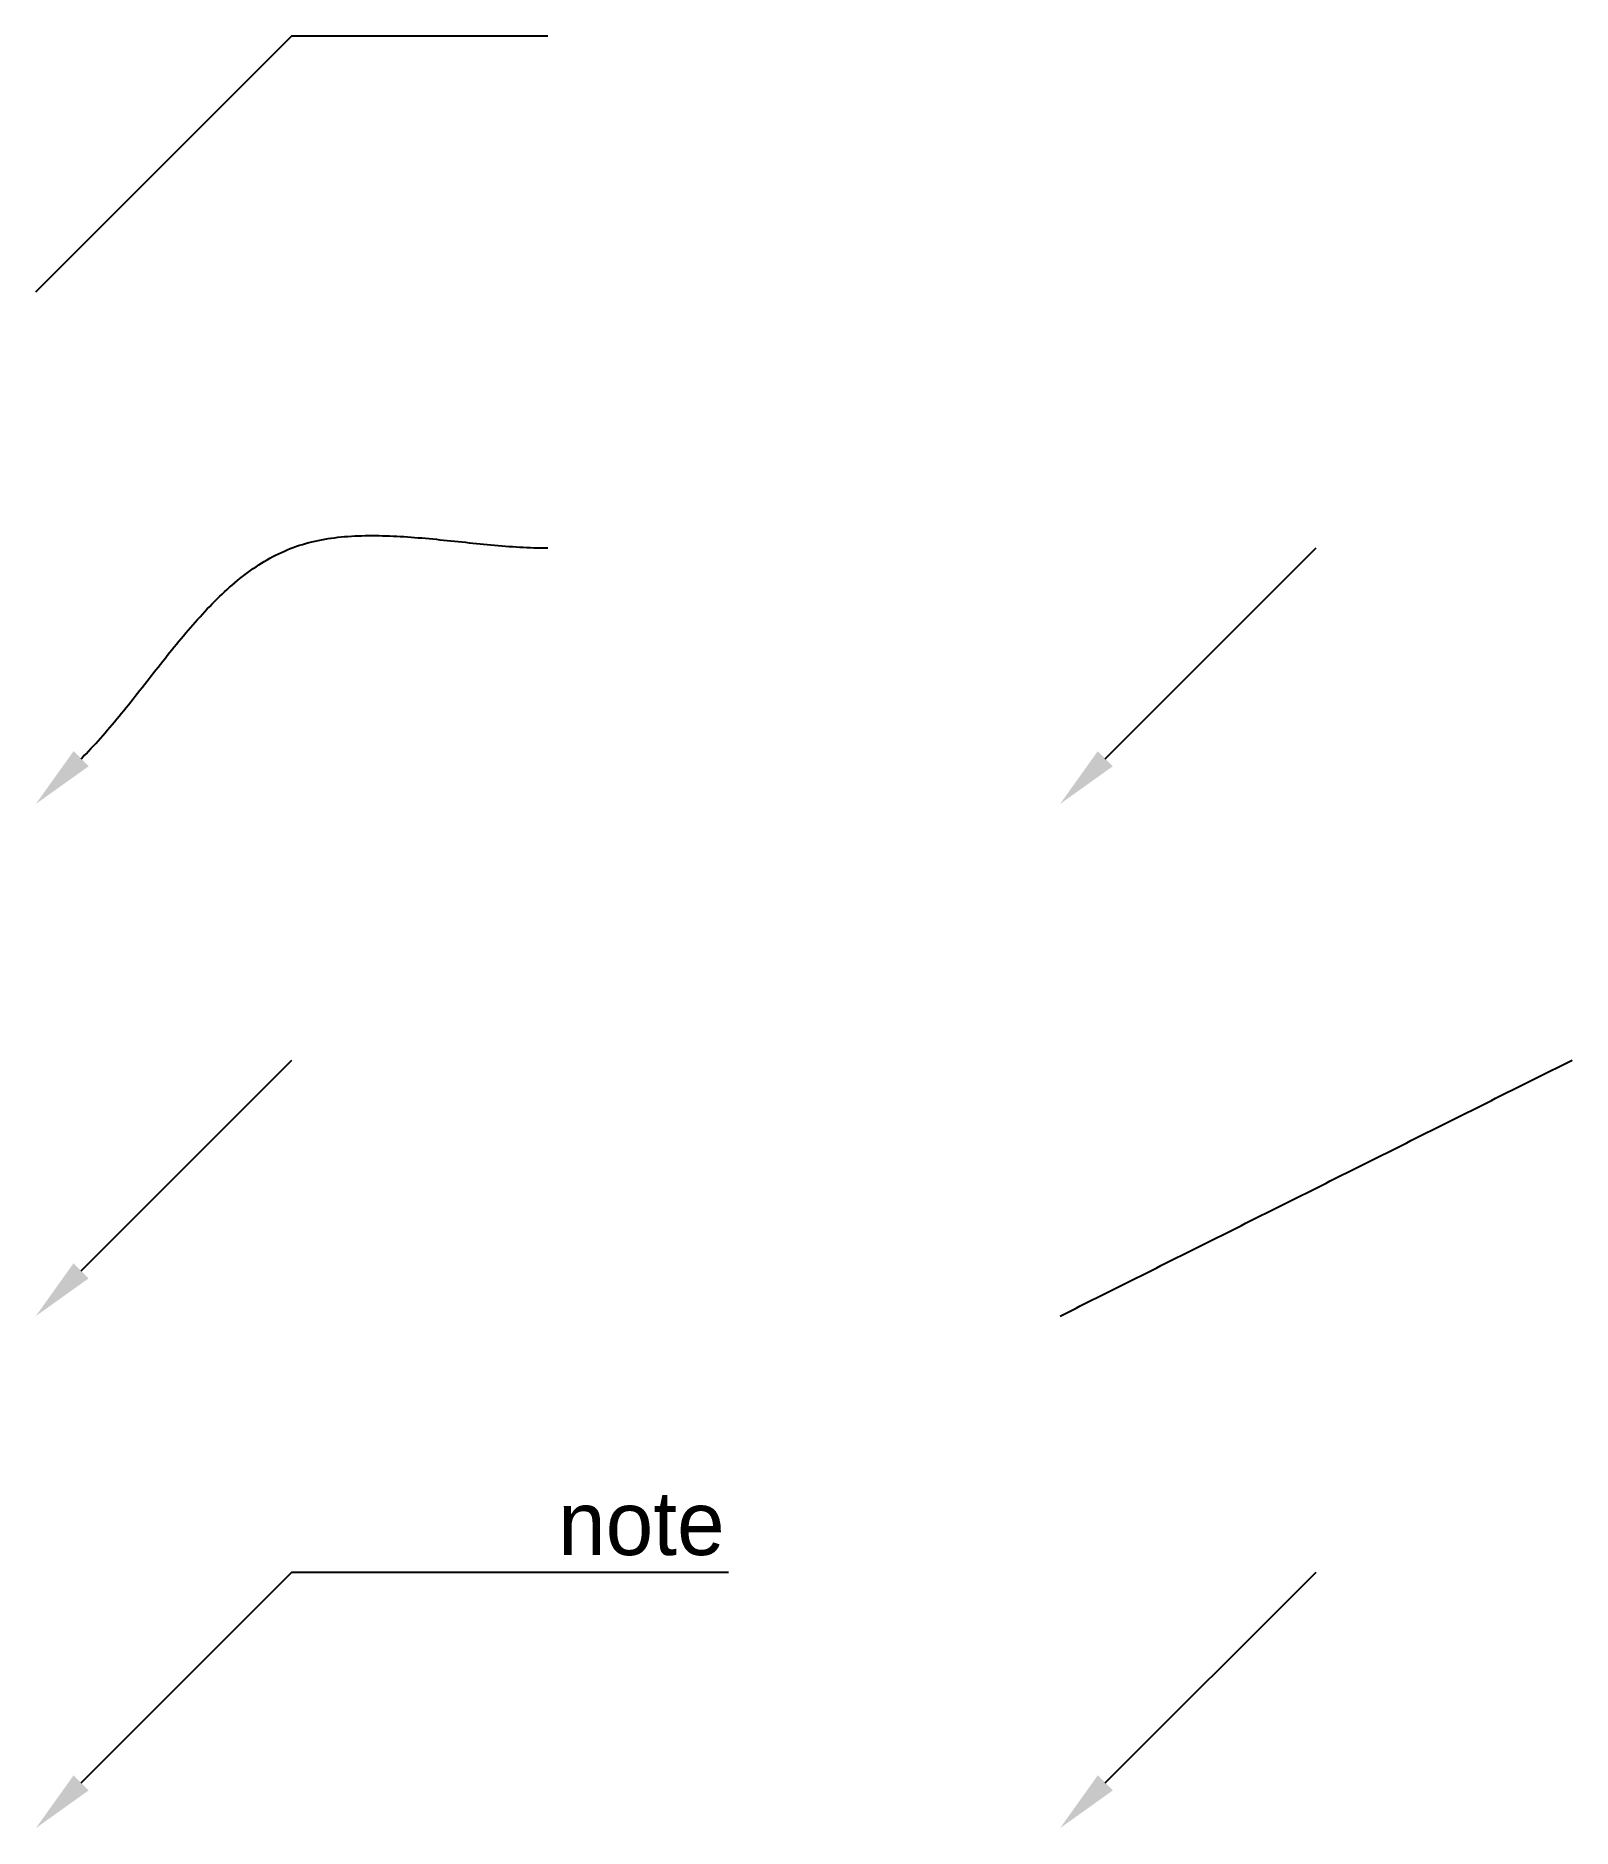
# Model space of a CAD drawing. Extents: x 0 to 60, y 0 to 70.
import ezdxf

# ---------------------------------------------------------------- set-up
doc = ezdxf.new("R2010")
doc.units = 0
doc.layers.get('0').update_dxf_attribs({"linetype": 'CONTINUOUS'})
doc.layers.add('NOTES', color=3, linetype='CONTINUOUS')

# ---------------------------------------------------------------- blocks, each defined once
blk = doc.blocks.new('*U1')
blk.add_lwpolyline([(1.768, 1.768), (10, 10), (20, 10), (27.047, 10)])
blk.add_solid([(2.062, 1.473), (0, 0), (1.473, 2.062)])
blk = doc.blocks.new('*U2')
blk.add_text('note', height=2.5).set_placement((20.395, 10.666))
blk = doc.blocks.new('*U3')
blk.add_lwpolyline([(1.768, 21.768), (10, 30)])
blk.add_solid([(2.062, 21.473), (0, 20), (1.473, 22.062)])
blk = doc.blocks.new('*U4')
blk.add_polyline3d([(1.76777, 41.7678, 0), (1.86377, 41.8646, 0), (1.95928, 41.9626, 0), (2.05433, 42.0618, 0), (2.14893, 42.162, 0), (2.2431, 42.2633, 0), (2.33686, 42.3655, 0), (2.43022, 42.4687, 0), (2.5232, 42.5729, 0), (2.61582, 42.6779, 0), (2.7081, 42.7837, 0), (2.80005, 42.8903, 0), (2.89169, 42.9977, 0), (2.98305, 43.1057, 0), (3.07413, 43.2145, 0), (3.16495, 43.3238, 0), (3.25554, 43.4337, 0), (3.34591, 43.5441, 0), (3.43607, 43.6551, 0), (3.52605, 43.7664, 0), (3.61587, 43.8782, 0), (3.70553, 43.9904, 0), (3.79506, 44.1028, 0), (3.88448, 44.2156, 0), (3.9738, 44.3285, 0), (4.06304, 44.4417, 0), (4.15222, 44.555, 0), (4.24135, 44.6684, 0), (4.33046, 44.7819, 0), (4.41956, 44.8954, 0), (4.50867, 45.0089, 0), (4.5978, 45.1223, 0), (4.68698, 45.2356, 0), (4.77622, 45.3488, 0), (4.86554, 45.4618, 0), (4.95495, 45.5745, 0), (5.04448, 45.687, 0), (5.13414, 45.7991, 0), (5.22395, 45.9109, 0), (5.31393, 46.0223, 0), (5.40409, 46.1332, 0), (5.49446, 46.2437, 0), (5.58504, 46.3536, 0), (5.67586, 46.463, 0), (5.76693, 46.5717, 0), (5.85828, 46.6798, 0), (5.94992, 46.7871, 0), (6.04186, 46.8938, 0), (6.13413, 46.9996, 0), (6.22675, 47.1046, 0), (6.31972, 47.2088, 0), (6.41307, 47.312, 0), (6.50682, 47.4143, 0), (6.60098, 47.5156, 0), (6.69557, 47.6158, 0), (6.79061, 47.715, 0), (6.88612, 47.813, 0), (6.98211, 47.9099, 0), (7.0786, 48.0056, 0), (7.1756, 48.1, 0), (7.27315, 48.1931, 0), (7.37125, 48.2849, 0), (7.46992, 48.3753, 0), (7.56918, 48.4643, 0), (7.66904, 48.5518, 0), (7.76953, 48.6378, 0), (7.87066, 48.7222, 0), (7.97246, 48.8051, 0), (8.07492, 48.8863, 0), (8.17809, 48.9659, 0), (8.28196, 49.0437, 0), (8.38657, 49.1198, 0), (8.49192, 49.194, 0), (8.59804, 49.2665, 0), (8.70493, 49.337, 0), (8.81263, 49.4056, 0), (8.92115, 49.4722, 0), (9.0305, 49.5368, 0), (9.14071, 49.5994, 0), (9.25179, 49.6598, 0), (9.36375, 49.7181, 0), (9.47662, 49.7742, 0), (9.59041, 49.8281, 0), (9.70514, 49.8797, 0), (9.82084, 49.929, 0), (9.9375, 49.976, 0), (10.0552, 50.0205, 0), (10.1738, 50.0627, 0), (10.2934, 50.1025, 0), (10.414, 50.14, 0), (10.5355, 50.1753, 0), (10.658, 50.2083, 0), (10.7813, 50.2392, 0), (10.9055, 50.268, 0), (11.0305, 50.2948, 0), (11.1563, 50.3195, 0), (11.283, 50.3423, 0), (11.4105, 50.3632, 0), (11.5387, 50.3822, 0), (11.6677, 50.3995, 0), (11.7974, 50.415, 0), (11.9278, 50.4287, 0), (12.0589, 50.4408, 0), (12.1907, 50.4513, 0), (12.3231, 50.4603, 0), (12.4561, 50.4677, 0), (12.5897, 50.4737, 0), (12.724, 50.4783, 0), (12.8587, 50.4815, 0), (12.9941, 50.4834, 0), (13.1299, 50.484, 0), (13.2663, 50.4835, 0), (13.4031, 50.4817, 0), (13.5404, 50.4789, 0), (13.6781, 50.475, 0), (13.8163, 50.4701, 0), (13.9548, 50.4642, 0), (14.0938, 50.4574, 0), (14.2331, 50.4497, 0), (14.3727, 50.4412, 0), (14.5126, 50.432, 0), (14.6529, 50.422, 0), (14.7934, 50.4113, 0), (14.9342, 50.4001, 0), (15.0752, 50.3883, 0), (15.2164, 50.3759, 0), (15.3578, 50.3631, 0), (15.4994, 50.3499, 0), (15.6412, 50.3363, 0), (15.7831, 50.3223, 0), (15.9251, 50.3081, 0), (16.0671, 50.2937, 0), (16.2093, 50.2791, 0), (16.3515, 50.2644, 0), (16.4938, 50.2496, 0), (16.636, 50.2348, 0), (16.7783, 50.22, 0), (16.9205, 50.2052, 0), (17.0626, 50.1906, 0), (17.2047, 50.1762, 0), (17.3467, 50.162, 0), (17.4886, 50.1481, 0), (17.6304, 50.1345, 0), (17.772, 50.1212, 0), (17.9134, 50.1084, 0), (18.0546, 50.096, 0), (18.1956, 50.0842, 0), (18.3364, 50.0729, 0), (18.4769, 50.0623, 0), (18.6172, 50.0523, 0), (18.7572, 50.043, 0), (18.8968, 50.0345, 0), (19.0361, 50.0268, 0), (19.175, 50.02, 0), (19.3136, 50.0141, 0), (19.4518, 50.0092, 0), (19.5895, 50.0052, 0), (19.7268, 50.0024, 0), (19.8636, 50.0006, 0), (20, 50, 0)])
blk.add_solid([(2.06239, 41.47314), (0, 40), (1.47314, 42.06239)])
blk = doc.blocks.new('*U5')
blk.add_lwpolyline([(0, 60), (10, 70), (20, 70)])
blk = doc.blocks.new('*U6')
blk.add_lwpolyline([(41.768, 1.768), (50, 10)])
blk.add_solid([(42.062, 1.473), (40, 0), (41.473, 2.062)])
blk = doc.blocks.new('*U7')
blk.add_polyline3d([(40, 20, 0), (40.1575, 20.0787, 0), (40.315, 20.1575, 0), (40.4724, 20.2362, 0), (40.6299, 20.315, 0), (40.7874, 20.3937, 0), (40.9449, 20.4724, 0), (41.1024, 20.5512, 0), (41.2598, 20.6299, 0), (41.4173, 20.7087, 0), (41.5748, 20.7874, 0), (41.7323, 20.8661, 0), (41.8898, 20.9449, 0), (42.0472, 21.0236, 0), (42.2047, 21.1024, 0), (42.3622, 21.1811, 0), (42.5197, 21.2598, 0), (42.6772, 21.3386, 0), (42.8346, 21.4173, 0), (42.9921, 21.4961, 0), (43.1496, 21.5748, 0), (43.3071, 21.6535, 0), (43.4646, 21.7323, 0), (43.622, 21.811, 0), (43.7795, 21.8898, 0), (43.937, 21.9685, 0), (44.0945, 22.0472, 0), (44.252, 22.126, 0), (44.4094, 22.2047, 0), (44.5669, 22.2835, 0), (44.7244, 22.3622, 0), (44.8819, 22.4409, 0), (45.0394, 22.5197, 0), (45.1969, 22.5984, 0), (45.3543, 22.6772, 0), (45.5118, 22.7559, 0), (45.6693, 22.8346, 0), (45.8268, 22.9134, 0), (45.9843, 22.9921, 0), (46.1417, 23.0709, 0), (46.2992, 23.1496, 0), (46.4567, 23.2283, 0), (46.6142, 23.3071, 0), (46.7717, 23.3858, 0), (46.9291, 23.4646, 0), (47.0866, 23.5433, 0), (47.2441, 23.622, 0), (47.4016, 23.7008, 0), (47.5591, 23.7795, 0), (47.7165, 23.8583, 0), (47.874, 23.937, 0), (48.0315, 24.0157, 0), (48.189, 24.0945, 0), (48.3465, 24.1732, 0), (48.5039, 24.252, 0), (48.6614, 24.3307, 0), (48.8189, 24.4094, 0), (48.9764, 24.4882, 0), (49.1339, 24.5669, 0), (49.2913, 24.6457, 0), (49.4488, 24.7244, 0), (49.6063, 24.8031, 0), (49.7638, 24.8819, 0), (49.9213, 24.9606, 0), (50.0787, 25.0394, 0), (50.2362, 25.1181, 0), (50.3937, 25.1969, 0), (50.5512, 25.2756, 0), (50.7087, 25.3543, 0), (50.8661, 25.4331, 0), (51.0236, 25.5118, 0), (51.1811, 25.5906, 0), (51.3386, 25.6693, 0), (51.4961, 25.748, 0), (51.6535, 25.8268, 0), (51.811, 25.9055, 0), (51.9685, 25.9843, 0), (52.126, 26.063, 0), (52.2835, 26.1417, 0), (52.4409, 26.2205, 0), (52.5984, 26.2992, 0), (52.7559, 26.378, 0), (52.9134, 26.4567, 0), (53.0709, 26.5354, 0), (53.2283, 26.6142, 0), (53.3858, 26.6929, 0), (53.5433, 26.7717, 0), (53.7008, 26.8504, 0), (53.8583, 26.9291, 0), (54.0157, 27.0079, 0), (54.1732, 27.0866, 0), (54.3307, 27.1654, 0), (54.4882, 27.2441, 0), (54.6457, 27.3228, 0), (54.8031, 27.4016, 0), (54.9606, 27.4803, 0), (55.1181, 27.5591, 0), (55.2756, 27.6378, 0), (55.4331, 27.7165, 0), (55.5906, 27.7953, 0), (55.748, 27.874, 0), (55.9055, 27.9528, 0), (56.063, 28.0315, 0), (56.2205, 28.1102, 0), (56.378, 28.189, 0), (56.5354, 28.2677, 0), (56.6929, 28.3465, 0), (56.8504, 28.4252, 0), (57.0079, 28.5039, 0), (57.1654, 28.5827, 0), (57.3228, 28.6614, 0), (57.4803, 28.7402, 0), (57.6378, 28.8189, 0), (57.7953, 28.8976, 0), (57.9528, 28.9764, 0), (58.1102, 29.0551, 0), (58.2677, 29.1339, 0), (58.4252, 29.2126, 0), (58.5827, 29.2913, 0), (58.7402, 29.3701, 0), (58.8976, 29.4488, 0), (59.0551, 29.5276, 0), (59.2126, 29.6063, 0), (59.3701, 29.685, 0), (59.5276, 29.7638, 0), (59.685, 29.8425, 0), (59.8425, 29.9213, 0), (60, 30, 0)])
blk = doc.blocks.new('*U8')
at = {"layer": 'NOTES', "color": 1, "extrusion": (0, 0, -1)}
blk.add_lwpolyline([(-41.768, 41.768), (-50, 50)], dxfattribs=at)
blk.add_solid([(-41.473, 42.062), (-40, 40), (-42.062, 41.473)], dxfattribs=at)

msp = doc.modelspace()

# ---------------------------------------------------------------- block references
for name in ['*U5', '*U4', '*U8', '*U3', '*U7', '*U2', '*U1', '*U6']:
    msp.add_blockref(name, (0, 0))

doc.saveas('drawing.dxf')
